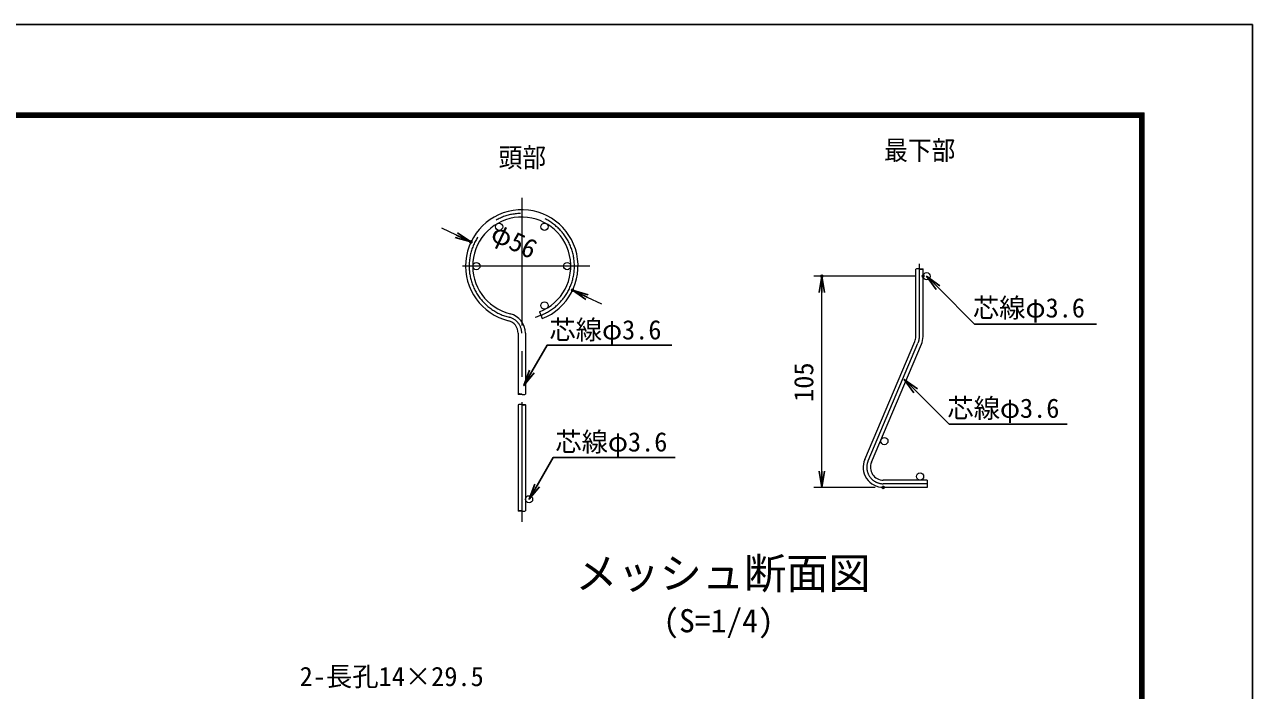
# Model space of a CAD drawing. Units: millimetres, scale not verified, with parts at other scales. Extents: x -4200 to 4200, y -2970 to 2970.
# Drawn here: x 1144 to 4200, y 1314 to 2970 of the extents above; entities that cross this region are included whole.
import ezdxf
from ezdxf.enums import TextEntityAlignment as Align

# ---------------------------------------------------------------- set-up
doc = ezdxf.new("R2010")
doc.units = ezdxf.units.MM
doc.header["$LTSCALE"] = 10
doc.header["$PDMODE"] = 32
doc.header["$PDSIZE"] = 5
doc.linetypes.add('USER1', pattern=[50.8, 31.75, -6.35, 6.35, -6.35])
for name, color, linetype, lineweight in [('0-0_D-STR-DIM', 7, 'Continuous', 13), ('0-2_D-BMK', 2, 'USER1', 13), ('0-4_D-STR2', 7, 'Continuous', 13), ('0-5_0', 7, 'Continuous', 25), ('0-7_D-STR-TXT', 7, 'Continuous', 25), ('0-D_D-TTL', 7, 'Continuous', 25)]:
    doc.layers.add(name, color=color, linetype=linetype, lineweight=lineweight)
doc.layers.add('0-6_Defpoints', color=7, linetype='Continuous')
doc.layers.add('0-8_D-TTL-TXT', color=7, linetype='Continuous')
doc.styles.add('ＭＳ ゴシック', font='')
doc.styles.get('ＭＳ ゴシック').set_extended_font_data('MS Gothic')

# ---------------------------------------------------------------- blocks, each defined once
blk = doc.blocks.new('_Open')
at = {"layer": '0-5_0'}
blk.add_line((-10, 1.667), (0, 0), dxfattribs=at)
blk.add_lwpolyline([(-10, -1.667), (0, 0), (-10, 0)], dxfattribs=at)
blk = doc.blocks.new('MLeader1')
at = {"layer": '0-7_D-STR-TXT'}
blk.add_line((2412.72, 2103.56), (2386.95, 2072.25), dxfattribs=at)
for points in [[(2406.95, 2106.89), (2444.93, 2172.67), (2748.26, 2172.67), (2755.46, 2172.67)], [(2401.18, 2110.22), (2386.95, 2072.25), (2406.95, 2106.89)]]:
    blk.add_lwpolyline(points, dxfattribs=at)
blk = doc.blocks.new('MLeader2')
at = {"layer": '0-7_D-STR-TXT'}
blk.add_line((2425.51, 1820.59), (2399.74, 1789.28), dxfattribs=at)
for points in [[(2419.74, 1823.93), (2459.59, 1892.95), (2756.23, 1892.95), (2763.43, 1892.95)], [(2413.96, 1827.26), (2399.74, 1789.28), (2419.74, 1823.93)]]:
    blk.add_lwpolyline(points, dxfattribs=at)
blk = doc.blocks.new('MLeader3')
at = {"layer": '0-7_D-STR-TXT'}
blk.add_line((3413.06, 2310.96), (3389.49, 2343.96), dxfattribs=at)
for points in [[(3422.49, 2320.39), (3389.49, 2343.96), (3417.78, 2315.68)], [(3417.78, 2315.68), (3508.52, 2224.94), (3805.44, 2224.94), (3812.64, 2224.94)]]:
    blk.add_lwpolyline(points, dxfattribs=at)
blk = doc.blocks.new('MLeader4')
at = {"layer": '0-7_D-STR-TXT'}
blk.add_line((3357.45, 2054.48), (3333.88, 2087.48), dxfattribs=at)
for points in [[(3366.88, 2063.91), (3333.88, 2087.48), (3362.17, 2059.19)], [(3362.17, 2059.19), (3445.21, 1976.16), (3732.27, 1976.16), (3739.47, 1976.16)]]:
    blk.add_lwpolyline(points, dxfattribs=at)

msp = doc.modelspace()

# ---------------------------------------------------------------- linework, layer by layer
at = {"layer": '0-0_D-STR-DIM'}
for p, q in [((2219.09, 2446.4), (2182.95, 2463.54)), ((3360.49, 2343.96), (3108.51, 2343.96)), ((3128.51, 1858.96), (3128.51, 2303.96)), ((2544.38, 2292.17), (2580.52, 2275.03)), ((3261.49, 1818.96), (3108.51, 1818.96))]:
    msp.add_line(p, q, dxfattribs=at)
at = {"layer": '0-2_D-BMK'}
for p, q in [((2381.74, 2538.78), (2381.74, 1733.2)), ((2551.24, 2369.28), (2212.24, 2369.28)), ((3371.49, 2194.26), (3371.49, 2374.63)), ((3243.75, 1884.98), (3368.23, 2178.24)), ((3390.49, 1827.96), (3281.49, 1827.96))]:
    msp.add_line(p, q, dxfattribs=at)
for centre, radius, start, end in [((2381.74, 2369.28), 131, 284.7, 256.20952), ((2340.74, 2202.24), 41, 0, 76.20952), ((3330.49, 2194.26), 41, 337, 0), ((3281.49, 1868.96), 41, 157, 270)]:
    msp.add_arc(centre, radius, start, end, dxfattribs=at)
at = {"layer": '0-4_D-STR2'}
for p, q in [((3362.49, 2194.26), (3362.49, 2361.68)), ((3380.49, 2194.26), (3380.49, 2361.68)), ((2425.95, 2255.58), (2432.48, 2238.8)), ((2372.74, 2202.24), (2372.74, 2051.06)), ((2390.74, 2202.24), (2390.74, 2050.97)), ((3235.47, 1888.5), (3359.95, 2181.76)), ((3252.04, 1881.47), (3376.52, 2174.72)), ((2372.74, 2024.07), (2372.74, 1760.5)), ((2390.74, 2024.07), (2390.74, 1760.5)), ((3390.49, 1836.96), (3281.49, 1836.96)), ((3390.49, 1836.96), (3390.49, 1818.96)), ((3390.49, 1818.96), (3281.49, 1818.96))]:
    msp.add_line(p, q, dxfattribs=at)
for centre in [(2325.24, 2467.15), (2438.24, 2467.15), (2268.74, 2369.28), (2494.74, 2369.28), (3389.49, 2343.96), (2438.24, 2271.42), (3284.15, 1934.09), (3372.99, 1845.96), (2399.74, 1789.28)]:
    msp.add_circle(centre, 9, dxfattribs=at)
for centre, radius, start, end in [((2381.74, 2369.28), 140, 291.25, 256.20952), ((2381.74, 2369.28), 122, 291.25, 256.20952), ((2340.74, 2202.24), 32, 0, 76.20952), ((2340.74, 2202.24), 50, 0, 76.20952), ((3330.49, 2194.26), 32, 337, 0), ((3330.49, 2194.26), 50, 337, 0), ((3281.49, 1868.96), 50, 157, 270), ((3281.49, 1868.96), 32, 157, 270)]:
    msp.add_arc(centre, radius, start, end, dxfattribs=at)
for centre, major_axis, start_param in [((3367.01, 2361.6), (-4.5, 0), 3.2194146), ((2386.24, 2051.06), (4.5, 0), 3.1415927), ((2377.25, 2023.99), (-4.5, 0), 3.2194146), ((2386.2, 1760.64), (4.5, 0), 3.2194146)]:
    msp.add_ellipse(centre, major_axis=major_axis, ratio=0.246642, start_param=start_param, end_param=6.2053633, dxfattribs=at)
for centre, major_axis in [((3376.01, 2361.6), (-4.5, 0)), ((2377.24, 2051.06), (4.5, 0)), ((2386.25, 2023.99), (-4.5, 0)), ((2377.2, 1760.64), (4.5, 0))]:
    msp.add_ellipse(centre, major_axis=major_axis, ratio=0.246642, dxfattribs=at)
at = {"layer": '0-6_Defpoints'}
for p in [(2255.24, 2429.26), (3128.51, 2343.96), (3380.49, 2343.96), (2508.24, 2309.31), (3281.49, 1818.96)]:
    msp.add_point(p, dxfattribs=at)
at = {"layer": '0-D_D-TTL', "color": 2}
msp.add_lwpolyline([(-4199.62, 2970), (4200.38, 2970), (4200.38, -2970), (-4199.62, -2970)], close=True, dxfattribs=at)
at = {"layer": '0-D_D-TTL'}
for points in [[(-3929.62, 2750), (3930.38, 2750), (3930.38, -2750), (-3929.62, -2750)], [(-3927.12, 2747.5), (3927.88, 2747.5), (3927.88, -2747.5), (-3927.12, -2747.5)], [(-3924.62, 2745), (3925.38, 2745), (3925.38, -2745), (-3924.62, -2745)], [(-3922.12, 2742.5), (3922.88, 2742.5), (3922.88, -2742.5), (-3922.12, -2742.5)], [(-3919.62, 2740), (3920.38, 2740), (3920.38, -2740), (-3919.62, -2740)]]:
    msp.add_lwpolyline(points, close=True, dxfattribs=at)

# ---------------------------------------------------------------- block references
at = {"layer": '0-0_D-STR-DIM', "xscale": 4, "yscale": 4}
for p, rotation in [((2255.24, 2429.26), 334.63247), ((3128.51, 2343.96), 90), ((2508.24, 2309.31), 154.63247), ((3128.51, 1818.96), 270)]:
    msp.add_blockref('_Open', p, dxfattribs=dict(at, rotation=rotation))
at = {"layer": '0-7_D-STR-TXT'}
for name in ['MLeader3', 'MLeader1', 'MLeader4', 'MLeader2']:
    msp.add_blockref(name, (0, 0), dxfattribs=at)

# ---------------------------------------------------------------- texts
at = {"layer": '0-0_D-STR-DIM', "style": 'ＭＳ ゴシック'}
for s, rotation, p in [('φ56', 334.632, (2294.44, 2422.21)), ('105', 90, (3121.76, 2031.46))]:
    msp.add_text(s, height=48.09, rotation=rotation, dxfattribs=at).set_placement(p, align=Align.BOTTOM_LEFT)
at = {"layer": '0-7_D-STR-TXT', "style": 'ＭＳ ゴシック', "width": 0.9}
for s, p in [('頭部', (2323.96, 2600.95)), ('最下部', (3283.67, 2618.82))]:
    msp.add_text(s, height=48.09, dxfattribs=at).set_placement(p, align=Align.BOTTOM_LEFT)
at = {"layer": '0-7_D-STR-TXT', "style": 'ＭＳ ゴシック'}
for s, p in [('芯線φ3.6', (3504.49, 2227)), ('芯線φ3.6', (2450.35, 2172.45)), ('芯線φ3.6', (3440.87, 1977.42)), ('芯線φ3.6', (2465.08, 1893.69)), ('2-長孔14×29.5', (1828.72, 1310.19))]:
    msp.add_text(s, height=48.09, dxfattribs=at).set_placement(p, align=Align.BOTTOM_LEFT)
at = {"layer": '0-8_D-TTL-TXT', "style": 'ＭＳ ゴシック'}
for s, height, p in [('メッシュ断面図', 76.98, (2515.02, 1543.6)), ('(S=1/4)', 57.7, (2734, 1441.08))]:
    msp.add_text(s, height=height, dxfattribs=at).set_placement(p, align=Align.BOTTOM_LEFT)

doc.saveas('drawing.dxf')
